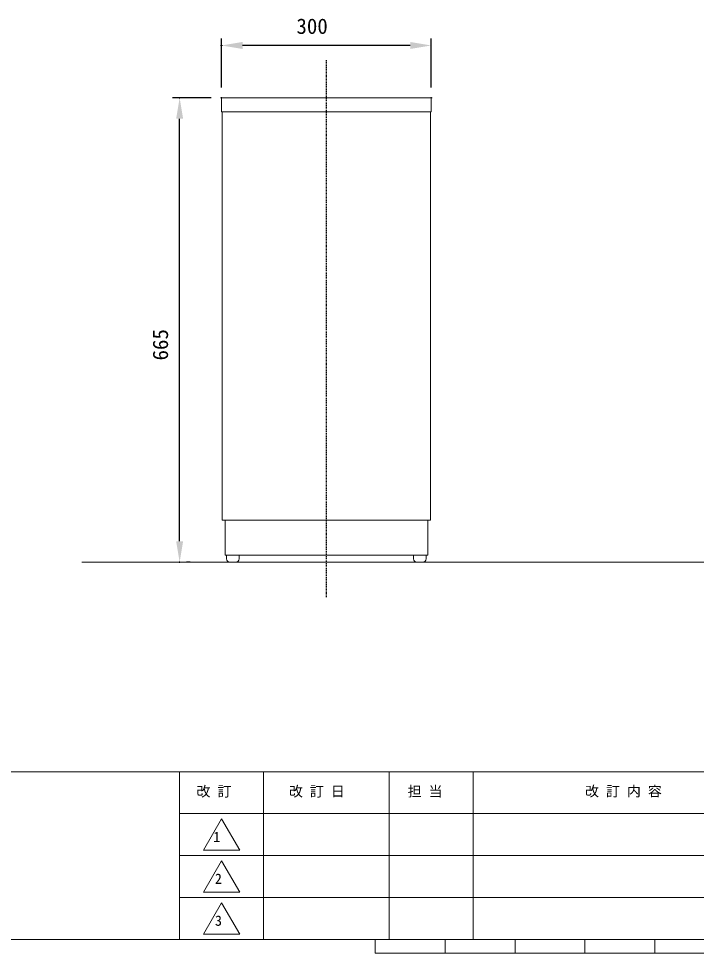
# Model space of a CAD drawing. Units: millimetres, scale not verified. Extents: x -203 to 203, y -143 to 143.
# Drawn here: x -101 to -4.1, y -140 to -6.2 of the extents above; entities that cross this region are included whole.
import ezdxf
from ezdxf.enums import TextEntityAlignment as Align

# ---------------------------------------------------------------- set-up
doc = ezdxf.new("R2010")
doc.units = ezdxf.units.MM
doc.header["$LTSCALE"] = 0.5
doc.header["$PDMODE"] = 32
doc.header["$PDSIZE"] = 0.1
doc.linetypes.add('USER1', pattern=[0.629921, 0.393701, -0.07874, 0.07874, -0.07874])
for name, color, linetype, lineweight in [('0-1_DIMENSION_LINES$02_DIMENSI', 7, 'Continuous', 25), ('0-3_DIMENSION_LINES$03_LINES', 7, 'Continuous', 18), ('0-4_DIMENSION_LINES$01_CENTER_', 7, 'USER1', 25), ('0-5_図面_FORMAT$03_TEXT', 7, 'Continuous', 18), ('0-8_図面_FORMAT$01_WAKU$OUT_LINE', 6, 'Continuous', 18), ('0-9_図面_FORMAT$01_WAKU$SUB_LINE', 7, 'Continuous', 18)]:
    doc.layers.add(name, color=color, linetype=linetype, lineweight=lineweight)
doc.layers.add('0-2_DEFPOINTS', color=7, linetype='Continuous')
doc.styles.add('ＭＳ ゴシック', font='')
doc.styles.get('ＭＳ ゴシック').set_extended_font_data('MS Gothic')

# ---------------------------------------------------------------- blocks, each defined once
blk = doc.blocks.new('D1')
at = {"layer": '0-1_DIMENSION_LINES$02_DIMENSI'}
for p, q in [((273, 262), (262, 262)), ((264, 135), (264, 256)), ((267, 129), (266, 129))]:
    blk.add_line(p, q, dxfattribs=at)
for points in [[(265, 256), (263, 256), (264, 262)], [(263, 135), (265, 135), (264, 129)]]:
    blk.add_solid(points, dxfattribs=at)
at = {"layer": '0-2_DEFPOINTS'}
for p in [(264, 262), (276, 262), (264, 129)]:
    blk.add_point(p, dxfattribs=at)
at = {"layer": '0-1_DIMENSION_LINES$02_DIMENSI', "style": 'ＭＳ ゴシック'}
blk.add_text('665', height=4.399, rotation=90, dxfattribs=at).set_placement((262, 186.786), align=Align.BOTTOM_LEFT)
blk = doc.blocks.new('D3')
at = {"layer": '0-1_DIMENSION_LINES$02_DIMENSI'}
for p, q in [((276, 265), (276, 279)), ((336, 265), (336, 279)), ((330, 277), (282, 277))]:
    blk.add_line(p, q, dxfattribs=at)
for points in [[(282, 278), (282, 276), (276, 277)], [(330, 276), (330, 278), (336, 277)]]:
    blk.add_solid(points, dxfattribs=at)
at = {"layer": '0-2_DEFPOINTS'}
for p in [(276, 277), (276, 262), (336, 262)]:
    blk.add_point(p, dxfattribs=at)
at = {"layer": '0-1_DIMENSION_LINES$02_DIMENSI', "style": 'ＭＳ ゴシック'}
blk.add_text('300', height=4.399, dxfattribs=at).set_placement((297.429, 279), align=Align.BOTTOM_LEFT)

msp = doc.modelspace()

# ---------------------------------------------------------------- linework, layer by layer
at = {"layer": '0-3_DIMENSION_LINES$03_LINES'}
for p, q in [((-92, -84), (113, -84)), ((-71.2868, -83.5), (-71.2868, -83)), ((-69.9868, -84), (-70.7868, -84)), ((-44.0132, -84), (-43.2132, -84)), ((-42.7132, -83.5), (-42.7132, -83))]:
    msp.add_line(p, q, dxfattribs=at)
for points in [[(-72, -17.5), (-42, -17.5), (-42, -19.5), (-72, -19.5)], [(-71.9, -19.5), (-42.1, -19.5), (-42.1, -78), (-71.9, -78)], [(-71.5, -78), (-42.5, -78), (-42.5, -83), (-71.5, -83)]]:
    msp.add_lwpolyline(points, close=True, dxfattribs=at)
for points in [[(-71.2868, -83), (-69.4868, -83), (-69.4868, -83.5)], [(-42.7132, -83), (-44.5132, -83), (-44.5132, -83.5)]]:
    msp.add_lwpolyline(points, dxfattribs=at)
for centre, start, end in [((-70.7868, -83.5), 180, 270), ((-69.9868, -83.5), 270, 0), ((-44.0132, -83.5), 180, 270), ((-43.2132, -83.5), 270, 0)]:
    msp.add_arc(centre, 0.5, start, end, dxfattribs=at)
at = {"layer": '0-4_DIMENSION_LINES$01_CENTER_'}
msp.add_line((-57, -89), (-57, -12), dxfattribs=at)
at = {"layer": '0-5_図面_FORMAT$03_TEXT'}
for p, q in [((-72, -120.75), (-74.5981, -125.25)), ((-69.4019, -125.25), (-72, -120.75)), ((-74.5981, -125.25), (-69.4019, -125.25)), ((-72, -126.75), (-74.5981, -131.25)), ((-69.4019, -131.25), (-72, -126.75)), ((-74.5981, -131.25), (-69.4019, -131.25)), ((-72, -132.75), (-74.5981, -137.25)), ((-69.4019, -137.25), (-72, -132.75)), ((-74.5981, -137.25), (-69.4019, -137.25))]:
    msp.add_line(p, q, dxfattribs=at)
at = {"layer": '0-8_図面_FORMAT$01_WAKU$OUT_LINE'}
for p, q in [((198, -114), (-198, -114)), ((-78, -114), (-78, -138)), ((198, -120), (-78, -120)), ((-198, -138), (198, -138)), ((-50, -140), (-50, -138)), ((-40, -140), (-40, -138)), ((-30, -140), (-30, -138)), ((-20, -140), (-20, -138)), ((-10, -140), (-10, -138)), ((-50, -140), (50, -140))]:
    msp.add_line(p, q, dxfattribs=at)
at = {"layer": '0-9_図面_FORMAT$01_WAKU$SUB_LINE'}
for p, q in [((-66, -114), (-66, -138)), ((-48, -114), (-48, -138)), ((-36, -114), (-36, -138)), ((12, -126), (-78, -126)), ((12, -132), (-78, -132))]:
    msp.add_line(p, q, dxfattribs=at)

# ---------------------------------------------------------------- block references
at = {"layer": '0-1_DIMENSION_LINES$02_DIMENSI', "xscale": 0.5, "yscale": 0.5}
for name in ['D3', 'D1']:
    msp.add_blockref(name, (-210, -148.5), dxfattribs=at)

# ---------------------------------------------------------------- texts
at = {"layer": '0-5_図面_FORMAT$03_TEXT', "style": 'ＭＳ ゴシック'}
for s, p in [('改 訂', (-75.5838, -117.9799)), ('改 訂 日', (-62.3608, -117.9799)), ('担 当', (-45.3714, -117.9799)), ('改 訂 内 容', (-19.9835, -117.964)), ('1', (-73.1918, -124.4965)), ('2', (-72.9498, -130.4965)), ('3', (-72.9398, -136.4965))]:
    msp.add_text(s, height=1.466, dxfattribs=at).set_placement(p, align=Align.BOTTOM_LEFT)

doc.saveas('drawing.dxf')
